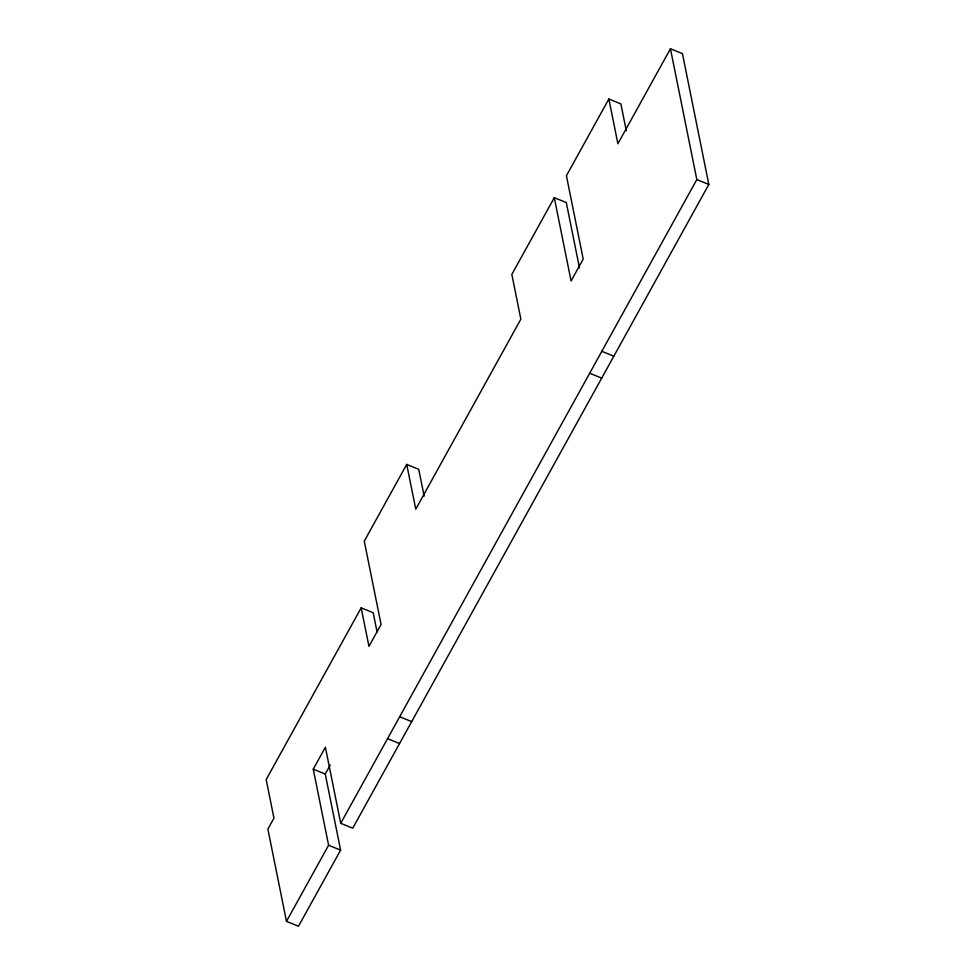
<?xml version="1.0" encoding="UTF-8"?>
<svg xmlns="http://www.w3.org/2000/svg" width="975" height="975" viewBox="0 0 975 975"><rect width="100%" height="100%" fill="white"/><g stroke="black" fill="none" stroke-linecap="round" stroke-linejoin="round"><path stroke-width="1.46" d="M424.149 496.165L418.738 469.316L406.721 464.417L364.272 541.162L381.079 624.463L368.952 646.388L361.177 607.839L373.181 612.727L377.069 632.007M579.491 268.015L566.292 202.556L554.288 197.669L511.838 274.402L520.857 319.154L415.752 509.169L406.721 464.417M626.291 130.748L620.868 103.898L608.863 98.999L566.414 175.744L583.208 259.058L571.082 280.983L554.288 197.669M361.177 607.839L266.175 779.573L273.951 818.135L267.881 829.091L286.479 921.363L298.496 926.25L340.604 850.127L325.26 774.04L330.257 765.022M286.479 921.363L328.599 845.24L313.255 769.153L325.382 747.228L340.726 823.314L352.731 828.202L708.825 184.458L682.451 53.637L670.447 48.75L617.894 143.764L608.863 98.999M340.726 823.314L696.82 179.571L670.447 48.75M696.82 179.571L708.825 184.458M601.819 351.317L613.823 356.204M589.692 373.242L601.697 378.129M399.677 716.735L411.682 721.622M387.55 738.66L399.555 743.547M313.255 769.153L325.26 774.04M328.599 845.24L340.604 850.127"/></g></svg>
